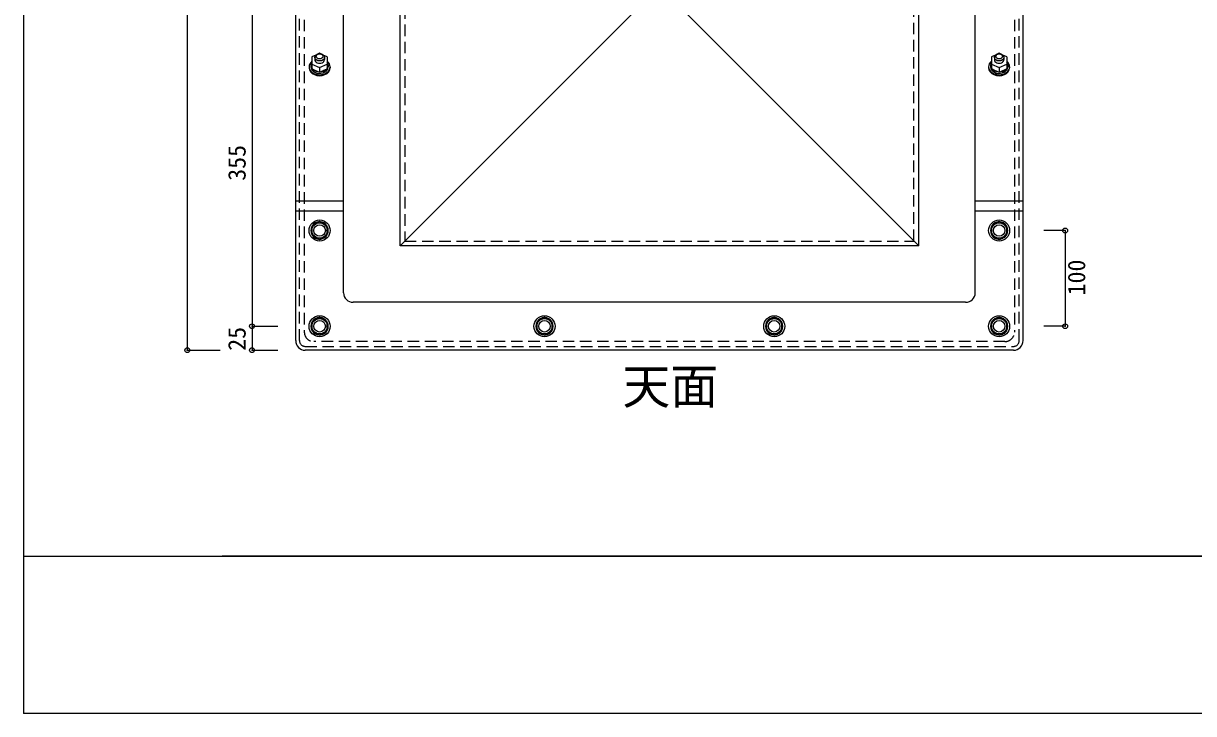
# Model space of a CAD drawing. Units: millimetres at full size, sheet at 1:10; details may follow other scales. Extents: x -10475 to 9199, y -10092 to 10143.
# Drawn here: x -6012 to -4789, y -5880 to -5159 of the extents above; entities that cross this region are included whole.
import ezdxf
from ezdxf.enums import TextEntityAlignment as Align

# ---------------------------------------------------------------- set-up
doc = ezdxf.new("R2010")
doc.units = ezdxf.units.MM
doc.header["$LTSCALE"] = 10
doc.header["$PDMODE"] = 32
doc.header["$PDSIZE"] = 5
doc.linetypes.add('DASHED1', pattern=[1.8, 1.2, -0.6])
for name, color, linetype in [('0-0_FRP', 7, 'Continuous'), ('0-3_開口寸法', 2, 'DASHED1'), ('0-8_FRP寸法', 3, 'Continuous'), ('0-F_図面枠', 7, 'Continuous')]:
    doc.layers.add(name, color=color, linetype=linetype)
doc.styles.add('ＭＳ ゴシック', font='')
doc.styles.get('ＭＳ ゴシック').set_extended_font_data('MS Gothic')

msp = doc.modelspace()

# ---------------------------------------------------------------- linework, layer by layer
at = {"layer": '0-0_FRP', "color": 4}
for p, q in [((-5727.02, -5490.5), (-5727.02, -4750.5)), ((-4967.02, -5490.5), (-4967.02, -4750.5)), ((-5677.02, -5440.5), (-5677.02, -4800.5)), ((-5017.02, -5440.5), (-5017.02, -4800.5)), ((-5618.02, -5391.5), (-5618.02, -4849.5)), ((-5076.02, -4849.5), (-5618.02, -5391.5)), ((-5618.02, -4849.5), (-5076.02, -5391.5)), ((-5076.02, -5391.5), (-5076.02, -4849.5)), ((-5711.07, -5202.84), (-5711.07, -5204.46)), ((-5697.34, -5208.84), (-5697.84, -5208.36)), ((-5692.97, -5202.84), (-5692.97, -5204.46)), ((-5001.07, -5202.84), (-5001.07, -5204.46)), ((-4987.34, -5208.84), (-4987.84, -5208.36)), ((-4982.97, -5202.84), (-4982.97, -5204.46)), ((-5698.28, -5209.22), (-5698.73, -5208.78)), ((-5698.28, -5209.22), (-5698.43, -5210.89)), ((-5697.52, -5210.54), (-5698.35, -5209.96)), ((-5697.34, -5208.84), (-5697.52, -5210.54)), ((-4988.28, -5209.22), (-4988.73, -5208.78)), ((-4988.28, -5209.22), (-4988.43, -5210.89)), ((-4987.52, -5210.54), (-4988.35, -5209.96)), ((-4987.34, -5208.84), (-4987.52, -5210.54)), ((-5727.02, -5344.46), (-5677.02, -5344.46)), ((-5727.02, -5355.12), (-5677.02, -5355.12)), ((-5017.02, -5344.46), (-4967.02, -5344.46)), ((-5017.02, -5355.12), (-4967.02, -5355.12)), ((-5698.49, -5382.7), (-5698.04, -5383.63)), ((-5697.84, -5382.32), (-5697.38, -5383.27)), ((-5697.65, -5382.21), (-5697.11, -5383.1)), ((-5076.02, -5391.5), (-5618.02, -5391.5)), ((-4988.49, -5382.7), (-4988.04, -5383.63)), ((-4987.84, -5382.32), (-4987.38, -5383.27)), ((-4987.65, -5382.21), (-4987.11, -5383.1)), ((-5027.02, -5450.5), (-5667.02, -5450.5)), ((-5698.49, -5482.7), (-5698.04, -5483.63)), ((-5697.84, -5482.32), (-5697.38, -5483.27)), ((-5697.65, -5482.21), (-5697.11, -5483.1)), ((-5463.49, -5482.7), (-5463.04, -5483.63)), ((-5462.84, -5482.32), (-5462.38, -5483.27)), ((-5462.65, -5482.21), (-5462.11, -5483.1)), ((-5223.49, -5482.7), (-5223.04, -5483.63)), ((-5222.84, -5482.32), (-5222.38, -5483.27)), ((-5222.65, -5482.21), (-5222.11, -5483.1)), ((-4988.49, -5482.7), (-4988.04, -5483.63)), ((-4987.84, -5482.32), (-4987.38, -5483.27)), ((-4987.65, -5482.21), (-4987.11, -5483.1)), ((-4977.02, -5500.5), (-5717.02, -5500.5))]:
    msp.add_line(p, q, dxfattribs=at)
at = {"layer": '0-0_FRP', "linetype": 'DASHED1'}
for p, q in [((-5723.02, -5490.5), (-5723.02, -4750.5)), ((-4971.02, -5490.5), (-4971.02, -4750.5)), ((-5718.02, -4759.5), (-5718.02, -5481.5)), ((-4976.02, -4759.5), (-4976.02, -5481.5)), ((-5717.02, -5496.5), (-4977.02, -5496.5)), ((-4986.02, -5491.5), (-5708.02, -5491.5))]:
    msp.add_line(p, q, dxfattribs=at)
at = {"layer": '0-0_FRP'}
for p, q in [((-5707.02, -5194.67), (-5707.02, -5197.01)), ((-5694.02, -5194.19), (-5698.15, -5192.26)), ((-5697.02, -5194.67), (-5697.02, -5197.01)), ((-5694.02, -5194.19), (-5694.02, -5206.58)), ((-4997.02, -5194.67), (-4997.02, -5197.01)), ((-4984.02, -5194.19), (-4988.15, -5192.26)), ((-4987.02, -5194.67), (-4987.02, -5197.01)), ((-4984.02, -5194.19), (-4984.02, -5206.58)), ((-5702.02, -5205.4), (-5702.02, -5210.31)), ((-5702.02, -5210.31), (-5694.02, -5206.58)), ((-4992.02, -5205.4), (-4992.02, -5210.31)), ((-4992.02, -5210.31), (-4984.02, -5206.58))]:
    msp.add_line(p, q, dxfattribs=at)
at = {"layer": '0-0_FRP', "color": 3}
for p, q in [((-5713.02, -5204.46), (-5713.02, -5205.5)), ((-5691.02, -5204.46), (-5691.02, -5205.5)), ((-5003.02, -5204.46), (-5003.02, -5205.5)), ((-4981.02, -5204.46), (-4981.02, -5205.5))]:
    msp.add_line(p, q, dxfattribs=at)
at = {"layer": '0-0_FRP'}
for points in [[(-5705.9, -5192.26), (-5710.02, -5194.19), (-5710.02, -5206.58), (-5702.02, -5210.31)], [(-5700.96, -5190.95), (-5702.02, -5190.45), (-5703.08, -5190.95)], [(-4995.9, -5192.26), (-5000.02, -5194.19), (-5000.02, -5206.58), (-4992.02, -5210.31)], [(-4990.96, -5190.95), (-4992.02, -5190.45), (-4993.08, -5190.95)], [(-5710.02, -5201.66), (-5702.02, -5205.4), (-5694.02, -5201.66)], [(-5000.02, -5201.66), (-4992.02, -5205.4), (-4984.02, -5201.66)]]:
    msp.add_lwpolyline(points, dxfattribs=at)
for points in [[(-5710.02, -5370.88), (-5710.02, -5380.12), (-5702.02, -5384.74), (-5694.02, -5380.12), (-5694.02, -5370.88), (-5702.02, -5366.26)], [(-5000.02, -5370.88), (-5000.02, -5380.12), (-4992.02, -5384.74), (-4984.02, -5380.12), (-4984.02, -5370.88), (-4992.02, -5366.26)], [(-5710.02, -5470.88), (-5710.02, -5480.12), (-5702.02, -5484.74), (-5694.02, -5480.12), (-5694.02, -5470.88), (-5702.02, -5466.26)], [(-5475.02, -5470.88), (-5475.02, -5480.12), (-5467.02, -5484.74), (-5459.02, -5480.12), (-5459.02, -5470.88), (-5467.02, -5466.26)], [(-5235.02, -5470.88), (-5235.02, -5480.12), (-5227.02, -5484.74), (-5219.02, -5480.12), (-5219.02, -5470.88), (-5227.02, -5466.26)], [(-5000.02, -5470.88), (-5000.02, -5480.12), (-4992.02, -5484.74), (-4984.02, -5480.12), (-4984.02, -5470.88), (-4992.02, -5466.26)]]:
    msp.add_lwpolyline(points, close=True, dxfattribs=at)
at = {"layer": '0-0_FRP', "color": 3}
for centre in [(-5702.02, -5375.5), (-4992.02, -5375.5), (-5702.02, -5475.5), (-5467.02, -5475.5), (-5227.02, -5475.5), (-4992.02, -5475.5)]:
    msp.add_circle(centre, 11, dxfattribs=at)
at = {"layer": '0-0_FRP'}
for centre, radius in [((-5702.02, -5375.5), 8), ((-4992.02, -5375.5), 8), ((-5702.02, -5375.5), 6), ((-4992.02, -5375.5), 6), ((-5702.02, -5475.5), 8), ((-5702.02, -5475.5), 6), ((-5467.02, -5475.5), 8), ((-5467.02, -5475.5), 6), ((-5227.02, -5475.5), 8), ((-5227.02, -5475.5), 6), ((-4992.02, -5475.5), 8), ((-4992.02, -5475.5), 6)]:
    msp.add_circle(centre, radius, dxfattribs=at)
at = {"layer": '0-0_FRP', "color": 4}
for centre, radius, start, end in [((-5702.02, -5375.5), 9.05, 92.126, 147.874), ((-5702.02, -5375.5), 9.05, 32.126, 87.874), ((-4992.02, -5375.5), 9.05, 92.126, 147.874), ((-4992.02, -5375.5), 9.05, 32.126, 87.874), ((-5702.02, -5375.5), 9.05, 152.126, 207.874), ((-5702.02, -5375.5), 9.05, 332.126, 27.874), ((-4992.02, -5375.5), 9.05, 152.126, 207.874), ((-4992.02, -5375.5), 9.05, 332.126, 27.874), ((-5702.02, -5375.5), 9.05, 212.126, 267.874), ((-5702.02, -5375.5), 9.05, 272.126, 296.08378), ((-5702.02, -5375.5), 9.05, 300.86525, 327.874), ((-4992.02, -5375.5), 9.05, 212.126, 267.874), ((-4992.02, -5375.5), 9.05, 272.126, 296.08378), ((-4992.02, -5375.5), 9.05, 300.86525, 327.874), ((-5667.02, -5440.5), 10, 180, 270), ((-5027.02, -5440.5), 10, 270, 0), ((-5702.02, -5475.5), 9.05, 152.126, 207.874), ((-5702.02, -5475.5), 9.05, 92.126, 147.874), ((-5702.02, -5475.5), 9.05, 32.126, 87.874), ((-5702.02, -5475.5), 9.05, 332.126, 27.874), ((-5467.02, -5475.5), 9.05, 152.126, 207.874), ((-5467.02, -5475.5), 9.05, 92.126, 147.874), ((-5467.02, -5475.5), 9.05, 32.126, 87.874), ((-5467.02, -5475.5), 9.05, 332.126, 27.874), ((-5227.02, -5475.5), 9.05, 152.126, 207.874), ((-5227.02, -5475.5), 9.05, 92.126, 147.874), ((-5227.02, -5475.5), 9.05, 32.126, 87.874), ((-5227.02, -5475.5), 9.05, 332.126, 27.874), ((-4992.02, -5475.5), 9.05, 152.126, 207.874), ((-4992.02, -5475.5), 9.05, 92.126, 147.874), ((-4992.02, -5475.5), 9.05, 32.126, 87.874), ((-4992.02, -5475.5), 9.05, 332.126, 27.874), ((-5702.02, -5475.5), 9.05, 212.126, 267.874), ((-5702.02, -5475.5), 9.05, 272.126, 296.08378), ((-5702.02, -5475.5), 9.05, 300.86525, 327.874), ((-5467.02, -5475.5), 9.05, 212.126, 267.874), ((-5467.02, -5475.5), 9.05, 272.126, 296.08378), ((-5467.02, -5475.5), 9.05, 300.86525, 327.874), ((-5227.02, -5475.5), 9.05, 212.126, 267.874), ((-5227.02, -5475.5), 9.05, 272.126, 296.08378), ((-5227.02, -5475.5), 9.05, 300.86525, 327.874), ((-4992.02, -5475.5), 9.05, 212.126, 267.874), ((-4992.02, -5475.5), 9.05, 272.126, 296.08378), ((-4992.02, -5475.5), 9.05, 300.86525, 327.874), ((-5717.02, -5490.5), 10, 180, 270), ((-4977.02, -5490.5), 10, 270, 0)]:
    msp.add_arc(centre, radius, start, end, dxfattribs=at)
at = {"layer": '0-0_FRP', "linetype": 'DASHED1'}
for centre, radius, start, end in [((-5708.02, -5481.5), 10, 180, 270), ((-4986.02, -5481.5), 10, 270, 0), ((-5717.02, -5490.5), 6, 180, 270), ((-4977.02, -5490.5), 6, 270, 0)]:
    msp.add_arc(centre, radius, start, end, dxfattribs=at)
at = {"layer": '0-0_FRP'}
for centre, major_axis in [((-5702.02, -5194.67), (-5, 0)), ((-5702.02, -5193.7), (-3.5, 0)), ((-4992.02, -5194.67), (-5, 0)), ((-4992.02, -5193.7), (-3.5, 0))]:
    msp.add_ellipse(centre, major_axis=major_axis, ratio=0.761243, dxfattribs=at)
at = {"layer": '0-0_FRP', "color": 3}
for centre, start_param, end_param in [((-5702.02, -5204.46), 5.5267289, 10.1812343), ((-5702.02, -5205.5), 6.2831853, 9.424778), ((-4992.02, -5204.46), 5.5267289, 10.1812343), ((-4992.02, -5205.5), 6.2831853, 9.424778)]:
    msp.add_ellipse(centre, major_axis=(-11, 0), ratio=0.761243, start_param=start_param, end_param=end_param, dxfattribs=at)
at = {"layer": '0-0_FRP', "color": 4}
for centre, start_param, end_param in [((-5702.02, -5202.84), 5.7966923, 6.7696783), ((-5702.02, -5204.46), 6.2831853, 8.2623156), ((-5702.02, -5202.84), 0.6086833, 1.4470315), ((-5702.02, -5204.46), 2.0916461, 3.1415927), ((-5702.02, -5202.84), 2.1143184, 2.5329093), ((-5702.02, -5202.84), 2.6550996, 3.6280857), ((-4992.02, -5202.84), 5.7966923, 6.7696783), ((-4992.02, -5204.46), 6.2831853, 8.2623156), ((-4992.02, -5202.84), 0.6086833, 1.4470315), ((-4992.02, -5204.46), 2.0916461, 3.1415927), ((-4992.02, -5202.84), 2.1143184, 2.5329093), ((-4992.02, -5202.84), 2.6550996, 3.6280857), ((-5702.02, -5202.84), 1.6945612, 1.9968055), ((-4992.02, -5202.84), 1.6945612, 1.9968055)]:
    msp.add_ellipse(centre, major_axis=(-9.05, 0), ratio=0.773861, start_param=start_param, end_param=end_param, dxfattribs=at)
at = {"layer": '0-0_FRP'}
for centre in [(-5702.02, -5197.01), (-4992.02, -5197.01)]:
    msp.add_ellipse(centre, major_axis=(-5, 0), ratio=0.761243, start_param=6.2828527, end_param=9.4251105, dxfattribs=at)
at = {"layer": '0-3_開口寸法', "color": 3}
msp.add_lwpolyline([(-5613.02, -5386.5), (-5081.02, -5386.5), (-5081.02, -4854.5), (-5613.02, -4854.5)], close=True, dxfattribs=at)
at = {"layer": '0-8_FRP寸法', "color": 4}
for p, q in [((-5840.25, -4740.5), (-5840.25, -5500.5)), ((-5772.66, -5120.5), (-5772.66, -5475.5)), ((-4923.05, -5375.5), (-4923.05, -5475.5)), ((-5772.66, -5475.5), (-5772.66, -5500.5))]:
    msp.add_line(p, q, dxfattribs=at)
at = {"layer": '0-8_FRP寸法'}
for p, q in [((-4923.05, -5375.5), (-4945.42, -5375.5)), ((-5772.66, -5475.5), (-5745.74, -5475.5)), ((-4923.05, -5475.5), (-4945.42, -5475.5)), ((-5840.25, -5500.5), (-5806.09, -5500.5)), ((-5772.66, -5500.5), (-5745.74, -5500.5))]:
    msp.add_line(p, q, dxfattribs=at)
at = {"layer": '0-8_FRP寸法', "color": 6}
for p in [(-4923.05, -5375.5), (-5772.66, -5475.5), (-4923.05, -5475.5), (-5840.25, -5500.5), (-5772.66, -5500.5)]:
    msp.add_point(p, dxfattribs=at)
at = {"layer": '0-F_図面枠'}
for p, q in [((-6011.52, -3119.95), (-6011.52, -5879.95)), ((-6011.52, -5715.61), (-2011.52, -5715.61)), ((-2011.52, -5715.61), (-5803.94, -5715.61)), ((-2011.52, -5879.95), (-6011.52, -5879.95))]:
    msp.add_line(p, q, dxfattribs=at)

# ---------------------------------------------------------------- texts
at = {"layer": '0-8_FRP寸法', "style": 'ＭＳ ゴシック'}
for s, p in [('355', (-5773.8, -5323.6)), ('100', (-4896.56, -5443.27)), ('25', (-5773.8, -5501.1))]:
    msp.add_text(s, height=18.33, rotation=90, dxfattribs=at).set_placement(p, align=Align.BOTTOM_LEFT)
at = {"layer": '0-8_FRP寸法', "color": 6, "style": 'ＭＳ ゴシック'}
msp.add_text('天面', height=36.66, dxfattribs=at).set_placement((-5385.63, -5567.54), align=Align.BOTTOM_LEFT)

doc.saveas('drawing.dxf')
